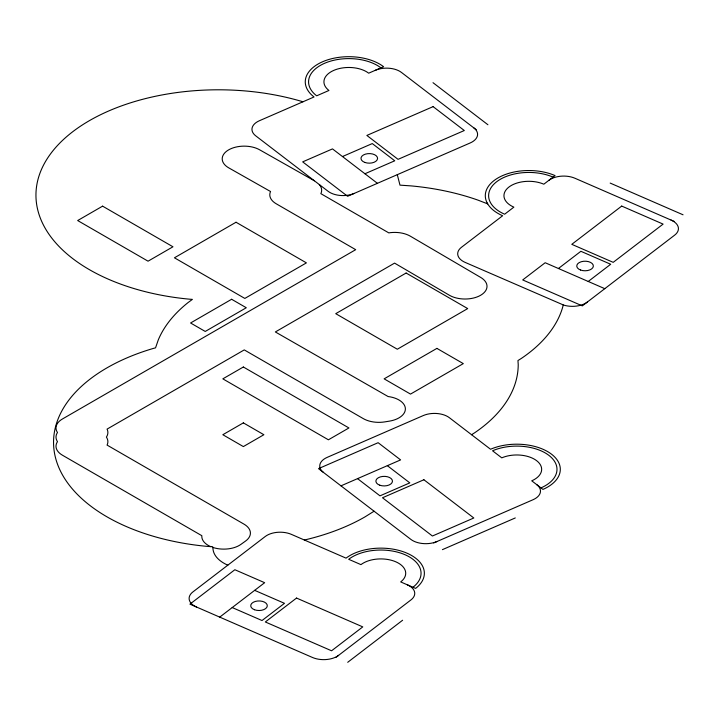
<?xml version="1.0" encoding="UTF-8"?>
<svg xmlns="http://www.w3.org/2000/svg" width="719" height="719" viewBox="0 0 719 719"><rect width="100%" height="100%" fill="white"/><g stroke="black" fill="none" stroke-linecap="round" stroke-linejoin="round"><path stroke-width="1.08" d="M563.202 304.919L562.887 306.447A182.482 105.351 0 0 1 521.419 358.386L517.95 360.552L518.219 364.461A182.482 105.351 0 0 1 474.495 432.883L471.565 434.716M558.42 268.502L580.88 251.291L610.692 264.259L588.232 281.471M219.735 617.118L264.655 582.696L234.852 569.727L189.924 604.149L312.468 657.472A18.667 10.776 0 0 0 338.613 655.351M336.115 657.256L410.989 599.889A18.667 10.776 0 0 0 407.314 584.799M347.708 662.307L402.613 620.236M374.078 511.209L365.063 516.844A182.482 105.351 0 0 1 305.863 539.681L304.344 540.005M342.478 156.544L372.28 143.575L394.749 160.786L364.937 173.755M340.977 485.846L400.6 459.908L378.131 442.697L318.517 468.635L410.864 539.394A18.667 10.776 0 0 0 436.999 541.515M433.683 542.953L533.049 499.723A18.667 10.776 0 0 0 536.725 484.633M442.419 549.649L515.289 517.941M302.906 101.81L301.279 101.28A182.482 105.351 0 0 0 44.884 162.593A182.482 105.351 0 0 0 189.888 299.212L192.413 299.383L188.108 302.537A182.482 105.351 0 0 0 158.297 339.871L155.547 347.843L153.183 348.472A182.482 105.351 0 0 0 55.794 458.83A182.482 105.351 0 0 0 207.476 546.404L212.68 546.755L213.067 549.64A37.325 21.552 0 0 0 226.018 564.334L227.842 565.152M212.761 547.402L213.624 547.689A21.983 12.69 0 0 0 240.919 544.382L245.565 541.048A21.983 12.69 0 0 0 243.966 524.124L107.059 445.079L107.464 444.144A21.983 12.69 0 0 0 106.933 437.988L106.385 437.098L106.933 436.208A21.983 12.69 0 0 0 107.464 430.052L107.059 429.117L244.262 349.901L363.32 418.638A21.983 12.69 0 0 0 384.836 421.882L389.365 421.145A21.983 12.69 0 0 0 405.363 408.554A21.983 12.69 0 0 0 388.098 396.537L275.35 331.953L394.578 263.118L449.375 295.239A21.983 12.69 0 0 0 480.454 295.374A21.983 12.69 0 0 0 480.696 277.435L410.36 236.192A21.983 12.69 0 0 0 390.48 232.641L388.799 232.884L320.845 193.654L321.258 192.674A21.983 12.69 0 0 0 319.928 185.295L319.308 184.558M210.721 546.629L210.02 546.323A21.983 12.69 0 0 1 201.805 536.563L201.859 535.709L62.445 455.217A21.983 12.69 0 0 1 56.945 442.553L57.502 441.673L56.945 440.783A21.983 12.69 0 0 1 56.945 433.413L57.502 432.523L56.945 431.634A21.983 12.69 0 0 1 62.445 418.979L355.698 249.673L276.222 203.783A21.983 12.69 0 0 1 270.209 192.341L270.56 191.533L228.804 167.895A21.983 12.69 0 0 1 228.498 149.947A21.983 12.69 0 0 1 259.577 149.768L314.419 180.811M610.179 183.084L683.05 214.792M674.314 221.479L574.948 178.249A18.667 10.776 0 0 0 548.813 180.37M604.787 288.67L545.173 262.732L522.704 279.943L582.327 305.881L674.674 235.131A18.667 10.776 0 0 0 670.998 220.041M254.67 590.353L284.481 603.322L262.022 620.524L232.21 607.555M433.009 82.685L487.922 124.755M476.329 129.797L401.454 72.43A18.667 10.776 0 0 0 375.309 70.309M377.421 183.318L332.493 148.896L302.681 161.865L347.61 196.287L470.154 142.973A18.667 10.776 0 0 0 473.83 127.883M387.352 465.669L409.812 482.88L380 495.849L357.541 478.638M487.203 203.019L487.725 203.89L478 200.134A182.482 105.351 0 0 0 411.205 185.906L399.989 185.143L397.292 174.672M412.949 587.252A40.228 23.224 0 0 0 405.031 554.726A40.228 23.224 0 0 0 348.688 559.292L360.947 564.631A24.886 14.362 0 0 1 395.792 561.8A24.886 14.362 0 0 1 400.69 581.923L415.6 588.403A43.544 25.138 0 0 0 407.026 553.199A43.544 25.138 0 0 0 346.046 558.142L291.393 534.37A18.667 10.776 0 0 0 265.257 536.491L192.872 591.944A18.667 10.776 0 0 0 196.548 607.034M540.967 487.886A40.228 23.224 0 0 0 548.885 455.361A40.228 23.224 0 0 0 492.551 450.786L501.781 457.859A24.886 14.362 0 0 1 536.635 460.69A24.886 14.362 0 0 1 531.736 480.813L542.962 489.414A43.544 25.138 0 0 0 551.536 454.201A43.544 25.138 0 0 0 490.547 449.258L449.366 417.703A18.667 10.776 0 0 0 423.23 415.582L327.181 457.374A18.667 10.776 0 0 0 323.505 472.464M553.055 177.117A40.228 23.224 0 0 0 496.721 181.691A40.228 23.224 0 0 0 504.639 214.217L513.869 207.144A24.886 14.362 0 0 1 508.971 187.021A24.886 14.362 0 0 1 543.825 184.199L555.05 175.589A43.544 25.138 0 0 0 494.07 180.541A43.544 25.138 0 0 0 502.635 215.745L461.454 247.3A18.667 10.776 0 0 0 465.13 262.39L563.651 305.09A18.667 10.776 0 0 0 587.315 302.061M380.944 67.856A40.228 23.224 0 0 0 324.602 63.281A40.228 23.224 0 0 0 316.684 95.816L328.942 90.477A24.886 14.362 0 0 1 333.841 70.363A24.886 14.362 0 0 1 368.685 73.185L383.595 66.705A43.544 25.138 0 0 0 322.606 61.753A43.544 25.138 0 0 0 314.041 96.966L259.388 120.738A18.667 10.776 0 0 0 255.712 135.828L328.098 191.29A18.667 10.776 0 0 0 354.233 193.411M621.701 206.083L571.785 244.334L613.19 262.345L663.107 224.103L621.701 206.083M296.534 598.064L265.329 621.971L331.576 650.785L362.771 626.887L296.534 598.064M102.592 206.155L77.67 220.544L148.051 261.186L172.973 246.788L102.592 206.155M236.03 222.243L174.438 257.797L244.828 298.43L306.411 262.875L236.03 222.243M231.626 299.275L190.571 322.984L205.239 331.45L246.293 307.741L231.626 299.275M243.355 367.005L222.827 378.85L328.403 439.803L348.931 427.958L243.355 367.005M406.118 273.031L335.737 313.673L397.319 349.227L467.701 308.586L406.118 273.031M243.355 422.871L222.827 434.725L243.355 446.58L263.882 434.725L243.355 422.871M436.909 348.382L384.126 378.85L410.513 394.093L463.306 363.616L436.909 348.382M433.108 106.628L366.861 135.442L398.056 159.348L464.303 130.525L433.108 106.628M423.895 479.753L382.499 497.764L432.416 536.014L473.821 517.995L423.895 479.753M254.463 609.73A8.295 4.79 0 0 0 267.288 606A8.295 4.79 0 0 0 255.272 601.452A8.295 4.79 0 0 0 254.463 609.73M379.731 485.19A8.295 4.79 0 0 0 392.457 481.344A8.295 4.79 0 0 0 380.324 476.904A8.295 4.79 0 0 0 379.731 485.19M580.512 270.002A8.295 4.79 0 0 0 593.337 266.264A8.295 4.79 0 0 0 581.32 261.716A8.295 4.79 0 0 0 580.512 270.002M364.83 162.422A8.295 4.79 0 0 0 377.565 158.575A8.295 4.79 0 0 0 365.423 154.136A8.295 4.79 0 0 0 364.83 162.422"/></g></svg>
